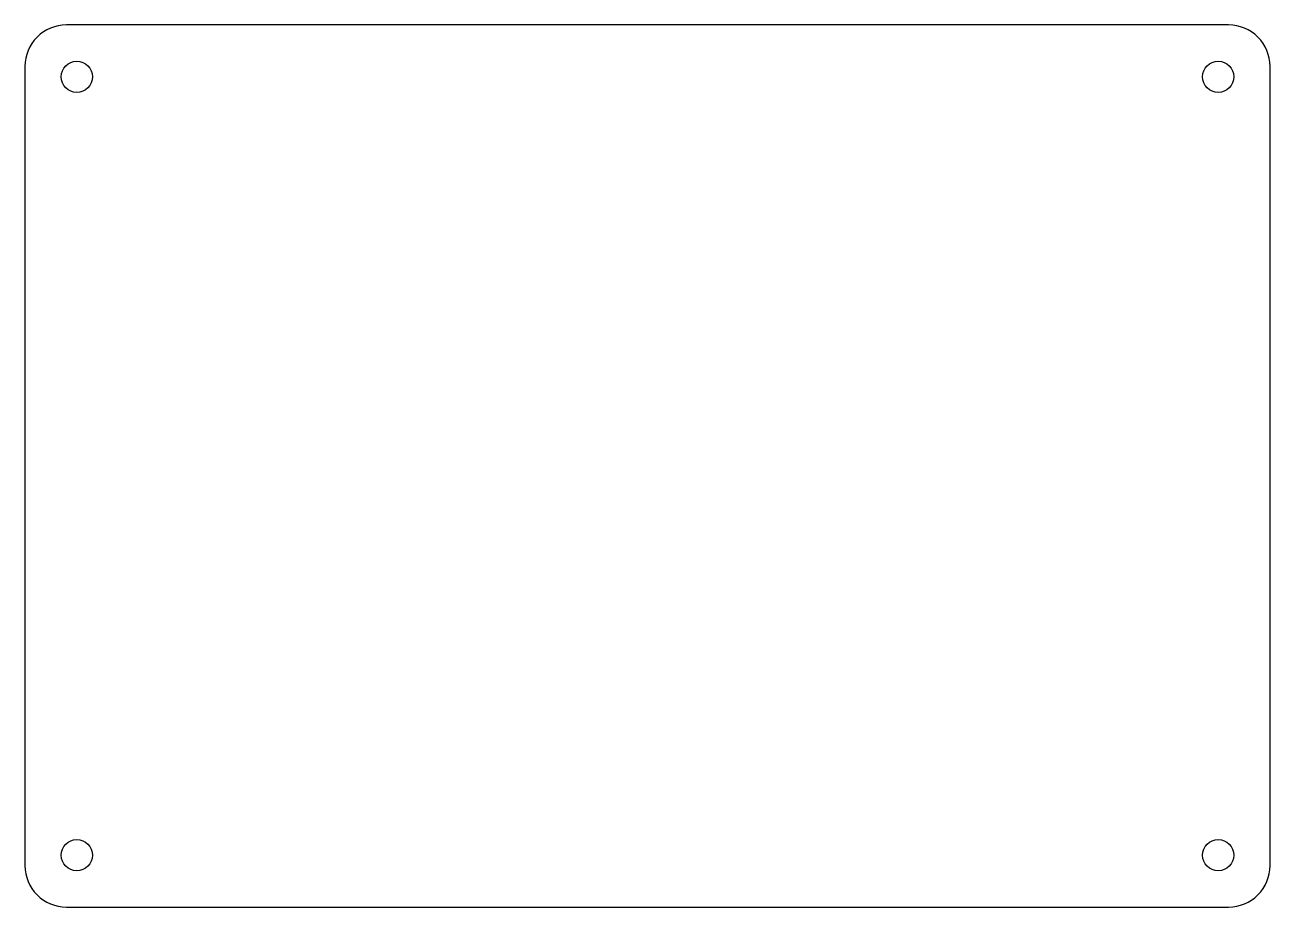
# Model space of a CAD drawing. Header units: millimetres. Extents: x -60 to 60, y -42 to 42.
import ezdxf

# ---------------------------------------------------------------- set-up
doc = ezdxf.new("R2010")
doc.units = ezdxf.units.MM

msp = doc.modelspace()

# ---------------------------------------------------------------- linework, layer by layer
msp.add_lwpolyline([(-60, -38.5, 0.414214), (-56, -42.5), (56, -42.5, 0.414214), (60, -38.5), (60, 38.5, 0.414214), (56, 42.5), (-56, 42.5, 0.414214), (-60, 38.5)], format="xyb", close=True)
for centre in [(-55, 37.5), (55, 37.5), (-55, -37.5), (55, -37.5)]:
    msp.add_circle(centre, 1.5)

doc.saveas('drawing.dxf')
